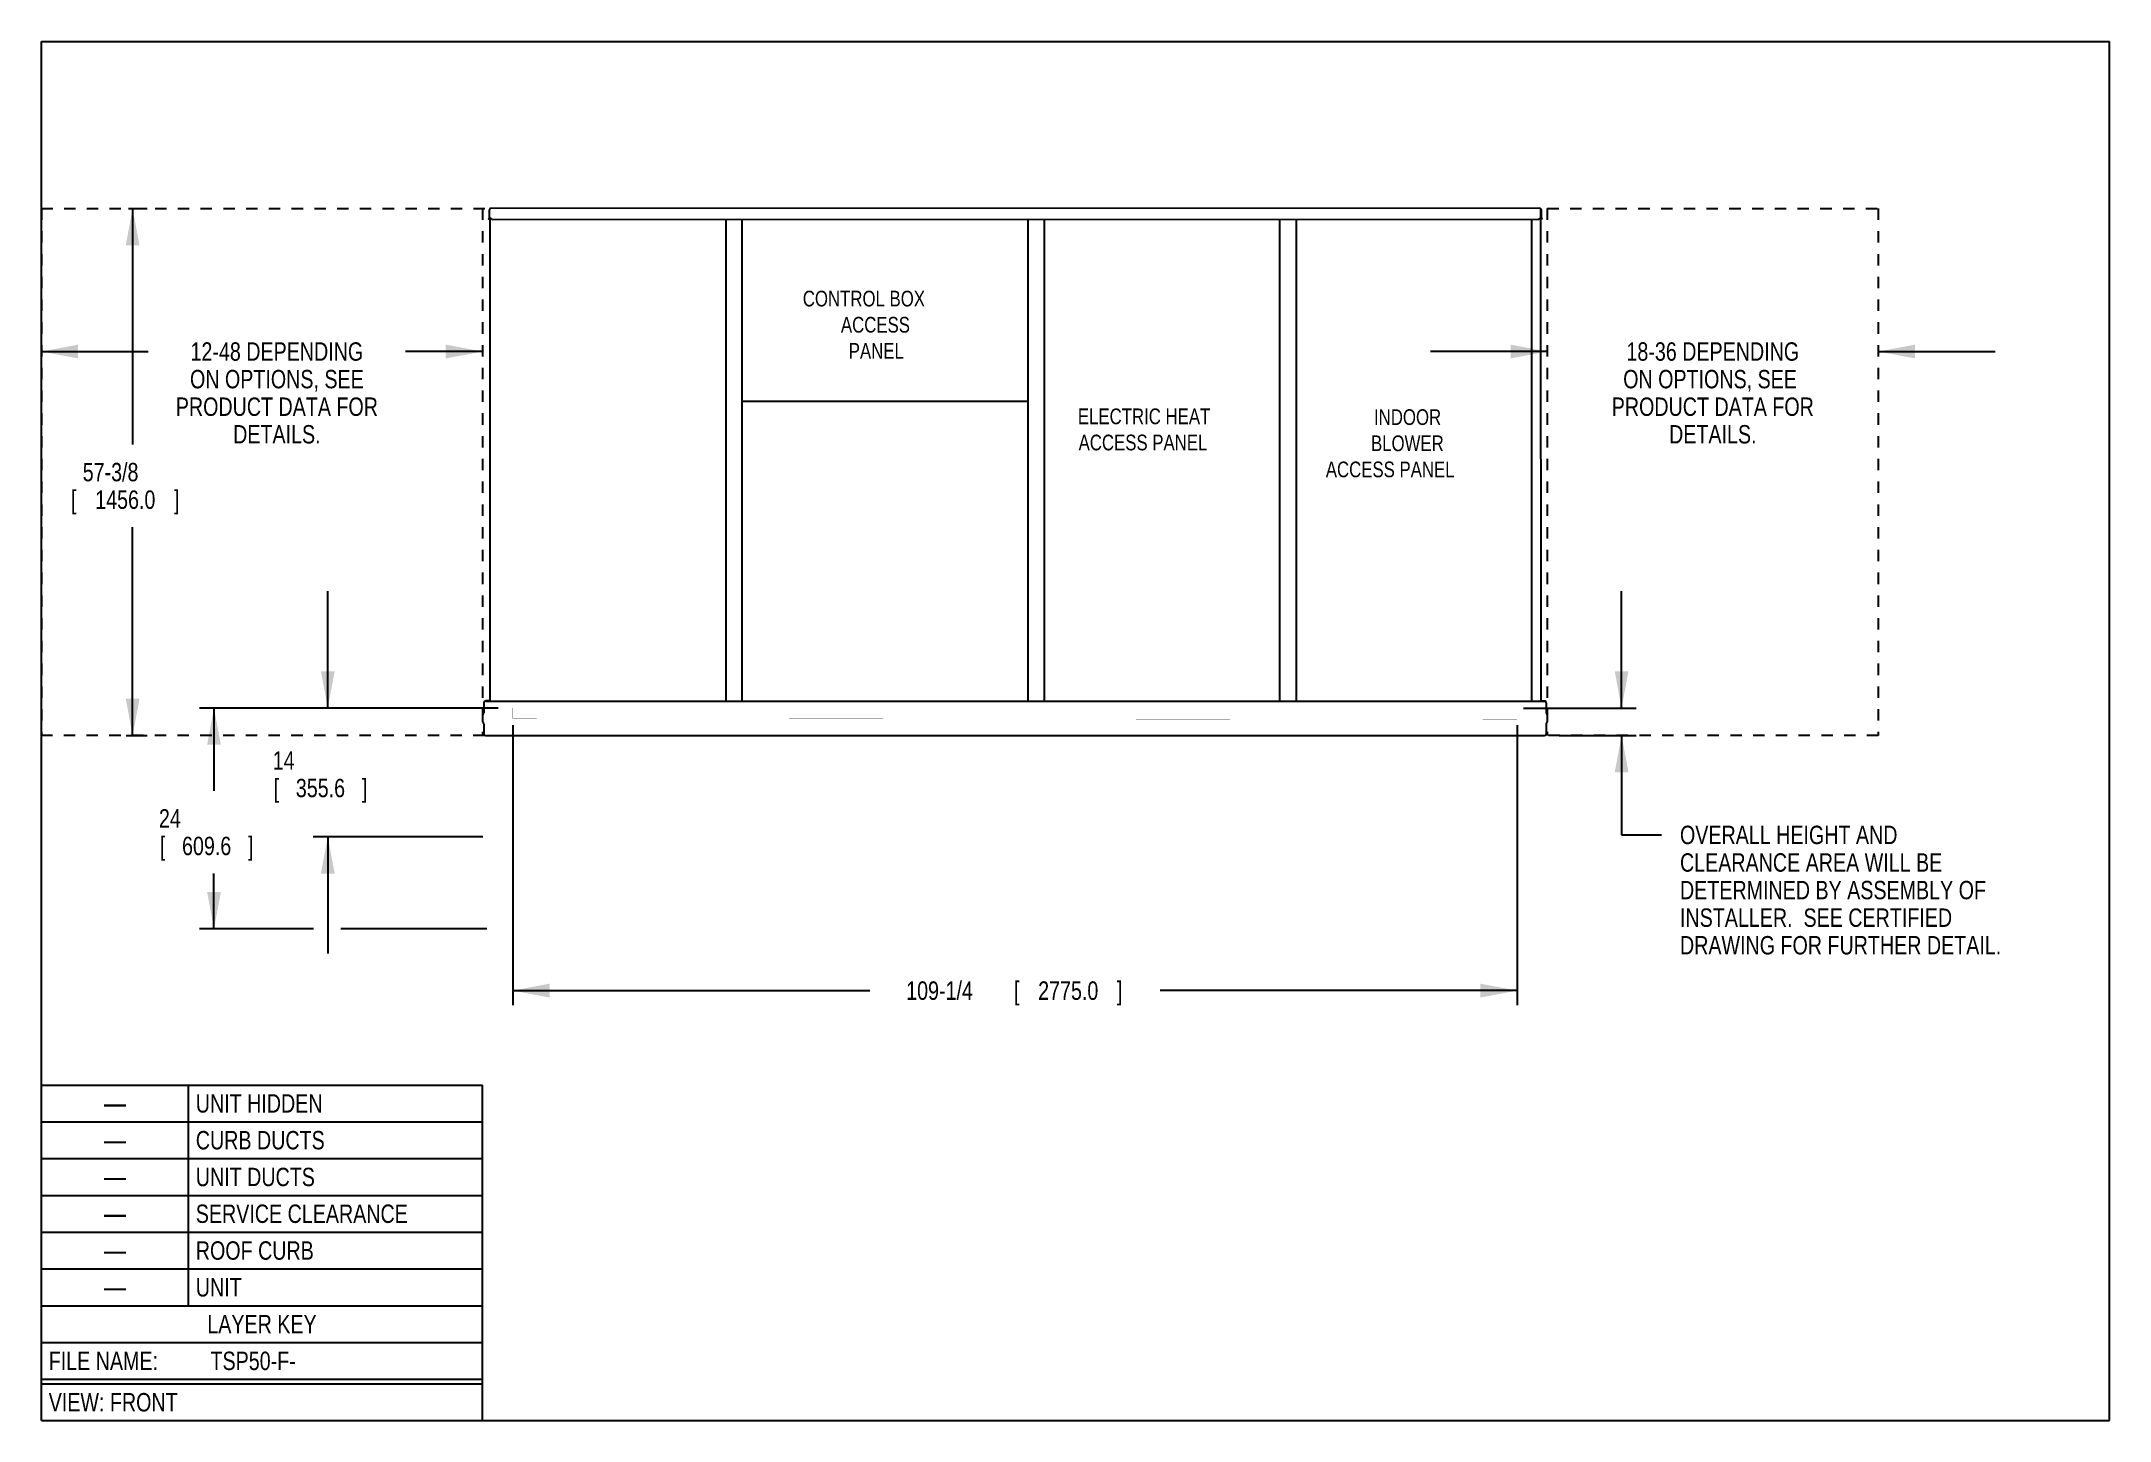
# Model space of a CAD drawing. Extents: x 0 to 225, y 0 to 150.
import ezdxf
from ezdxf.enums import TextEntityAlignment as Align

# ---------------------------------------------------------------- set-up
doc = ezdxf.new("R2010")
doc.units = 0
doc.header["$LTSCALE"] = 12.375
for name, pattern in [('DASHED', [0.2, 0.1, -0.1]), ('DOT', [0.2, 0.1, -0.1]), ('HIDDEN', [0.2, 0.1, -0.1])]:
    doc.linetypes.add(name, pattern=pattern)
doc.layers.get('0').update_dxf_attribs({"linetype": 'CONTINUOUS'})
for name, color, linetype in [('CURB-14', 6, 'CONTINUOUS'), ('CURB-14-DIM', 6, 'CONTINUOUS'), ('CURB-24', 6, 'CONTINUOUS'), ('CURB-24-DIM', 6, 'CONTINUOUS'), ('NOTES', 1, 'CONTINUOUS'), ('SERVCLEAR', 1, 'CONTINUOUS'), ('SERVCLRDIM', 1, 'CONTINUOUS'), ('UNIT-DIM', 7, 'CONTINUOUS'), ('UNIT-SOL', 7, 'CONTINUOUS')]:
    doc.layers.add(name, color=color, linetype=linetype)
doc.styles.get("Standard").update_dxf_attribs({"font": 'txt', "width": 0.8})
doc.styles.add('TEXTSTYLE_2', font='txt', dxfattribs={"width": 8})
doc.dimstyles.get("Standard").update_dxf_attribs({"dimtxt": 0.18, "dimasz": 0.18, "dimexe": 0.18, "dimexo": 0.0625, "dimgap": 0.09, "dimtad": 0, "dimtih": 1, "dimtoh": 1, "dimzin": 0, "dimcen": 0.09, "dimazin": 3, "dimtfac": 1, "dimtofl": 0, "dimtmove": 0, "dimatfit": 3})

# ---------------------------------------------------------------- blocks, each defined once
blk = doc.blocks.new('_FILLED')
at = {"color": 0, "linetype": 'ByBlock'}
blk.add_solid([(0, 0), (-1, 0.1875), (-1, -0.1875)], dxfattribs=at)
blk = doc.blocks.new('*D1')
at = {"layer": 'UNIT-DIM', "color": 7, "linetype": 'CONTINUOUS'}
for p, q in [((9.47, 131.82), (11.51, 131.82)), ((9.93, 131.82), (9.93, 106.16)), ((9.93, 74.5), (9.93, 97.16)), ((9.24, 74.5), (11.51, 74.5))]:
    blk.add_line(p, q, dxfattribs=at)
at = {"layer": 'UNIT-DIM', "color": 7, "linetype": 'CONTINUOUS', "xscale": 4, "yscale": 4, "zscale": 4}
for p, rotation in [((9.93, 131.82), 90), ((9.93, 74.5), 270)]:
    blk.add_blockref('_FILLED', p, dxfattribs=dict(at, rotation=rotation))
at = {"layer": 'UNIT-DIM', "color": 7, "linetype": 'CONTINUOUS', "width": 0.8}
for s, p in [('57-3/8', (7.53, 102.16)), ('[', (3.53, 99.16)), (']', (14.73, 99.16)), ('1456.0', (9.13, 99.16))]:
    blk.add_text(s, height=2, dxfattribs=at).set_placement(p, align=Align.CENTER)
blk = doc.blocks.new('*D2')
at = {"layer": 'SERVCLRDIM', "color": 1, "linetype": 'CONTINUOUS'}
for p, q in [((0, 116.27), (11.62, 116.27)), ((48, 116.27), (39.62, 116.27))]:
    blk.add_line(p, q, dxfattribs=at)
at = {"layer": 'SERVCLRDIM', "color": 1, "linetype": 'CONTINUOUS', "xscale": 4, "yscale": 4, "zscale": 4, "rotation": 180}
blk.add_blockref('_FILLED', (0, 116.27), dxfattribs=at)
at = {"layer": 'SERVCLRDIM', "color": 1, "linetype": 'CONTINUOUS', "xscale": 4, "yscale": 4, "zscale": 4}
blk.add_blockref('_FILLED', (48, 116.27), dxfattribs=at)
at = {"layer": 'SERVCLRDIM', "color": 1, "linetype": 'CONTINUOUS', "width": 0.8}
for s, p in [('12-48 DEPENDING', (25.62, 115.27)), (' ON OPTIONS, SEE ', (25.62, 112.27)), ('PRODUCT DATA FOR', (25.62, 109.27)), ('DETAILS.', (25.62, 106.27))]:
    blk.add_text(s, height=2, dxfattribs=at).set_placement(p, align=Align.CENTER)
blk = doc.blocks.new('*D3')
at = {"layer": 'SERVCLRDIM', "color": 1, "linetype": 'CONTINUOUS'}
for p, q in [((163.83, 116.27), (151.13, 116.27)), ((199.83, 116.27), (212.53, 116.27))]:
    blk.add_line(p, q, dxfattribs=at)
at = {"layer": 'SERVCLRDIM', "color": 1, "linetype": 'CONTINUOUS', "xscale": 4, "yscale": 4, "zscale": 4}
blk.add_blockref('_FILLED', (163.83, 116.27), dxfattribs=at)
at = {"layer": 'SERVCLRDIM', "color": 1, "linetype": 'CONTINUOUS', "xscale": 4, "yscale": 4, "zscale": 4, "rotation": 180}
blk.add_blockref('_FILLED', (199.83, 116.27), dxfattribs=at)
at = {"layer": 'SERVCLRDIM', "color": 1, "linetype": 'CONTINUOUS', "width": 0.8}
for s, p in [('18-36 DEPENDING', (181.83, 115.27)), ('ON OPTIONS, SEE ', (181.83, 112.27)), ('PRODUCT DATA FOR', (181.83, 109.27)), ('DETAILS.', (181.83, 106.27))]:
    blk.add_text(s, height=2, dxfattribs=at).set_placement(p, align=Align.CENTER)
blk = doc.blocks.new('*D4')
at = {"layer": 'CURB-14-DIM', "color": 6, "linetype": 'CONTINUOUS'}
for p, q in [((51.29, 75.65), (51.29, 45.18)), ((160.54, 75.65), (160.54, 45.18)), ((51.29, 46.77), (90.11, 46.77)), ((160.54, 46.77), (121.71, 46.77))]:
    blk.add_line(p, q, dxfattribs=at)
at = {"layer": 'CURB-14-DIM', "color": 6, "linetype": 'CONTINUOUS', "xscale": 4, "yscale": 4, "zscale": 4, "rotation": 180}
blk.add_blockref('_FILLED', (51.29, 46.77), dxfattribs=at)
at = {"layer": 'CURB-14-DIM', "color": 6, "linetype": 'CONTINUOUS', "xscale": 4, "yscale": 4, "zscale": 4}
blk.add_blockref('_FILLED', (160.54, 46.77), dxfattribs=at)
at = {"layer": 'CURB-14-DIM', "color": 6, "linetype": 'CONTINUOUS', "width": 0.8}
for s, p in [('109-1/4', (97.71, 45.77)), ('[', (106.11, 45.77)), ('2775.0', (111.71, 45.77)), (']', (117.31, 45.77))]:
    blk.add_text(s, height=2, dxfattribs=at).set_placement(p, align=Align.CENTER)
blk = doc.blocks.new('*D5')
at = {"layer": 'CURB-24-DIM', "color": 6, "linetype": 'CONTINUOUS'}
for p, q in [((49.7, 77.5), (17.19, 77.5)), ((18.78, 77.5), (18.78, 68.5)), ((18.78, 53.5), (18.78, 59.5)), ((29.6, 53.5), (17.19, 53.5)), ((48.45, 53.5), (32.57, 53.5))]:
    blk.add_line(p, q, dxfattribs=at)
at = {"layer": 'CURB-24-DIM', "color": 6, "linetype": 'CONTINUOUS', "xscale": 4, "yscale": 4, "zscale": 4}
for p, rotation in [((18.78, 77.5), 90), ((18.78, 53.5), 270)]:
    blk.add_blockref('_FILLED', p, dxfattribs=dict(at, rotation=rotation))
at = {"layer": 'CURB-24-DIM', "color": 6, "linetype": 'CONTINUOUS', "width": 0.8}
for s, p in [('24', (13.98, 64.5)), ('[', (13.18, 61.5)), ('609.6', (17.98, 61.5)), (']', (22.78, 61.5))]:
    blk.add_text(s, height=2, dxfattribs=at).set_placement(p, align=Align.CENTER)
blk = doc.blocks.new('*D6')
at = {"layer": 'CURB-24-DIM', "color": 6, "linetype": 'CONTINUOUS'}
for p, q in [((51.29, 75.65), (51.29, 45.17)), ((160.54, 75.65), (160.54, 45.17)), ((51.29, 46.76), (90.11, 46.76)), ((160.54, 46.76), (121.71, 46.76))]:
    blk.add_line(p, q, dxfattribs=at)
at = {"layer": 'CURB-24-DIM', "color": 6, "linetype": 'CONTINUOUS', "xscale": 4, "yscale": 4, "zscale": 4, "rotation": 180}
blk.add_blockref('_FILLED', (51.29, 46.76), dxfattribs=at)
at = {"layer": 'CURB-24-DIM', "color": 6, "linetype": 'CONTINUOUS', "xscale": 4, "yscale": 4, "zscale": 4}
blk.add_blockref('_FILLED', (160.54, 46.76), dxfattribs=at)
at = {"layer": 'CURB-24-DIM', "color": 6, "linetype": 'CONTINUOUS', "width": 0.8}
for s, p in [('109-1/4', (97.71, 45.76)), ('[', (106.11, 45.76)), ('2775.0', (111.71, 45.76)), (']', (117.31, 45.76))]:
    blk.add_text(s, height=2, dxfattribs=at).set_placement(p, align=Align.CENTER)
blk = doc.blocks.new('*D7')
at = {"layer": 'CURB-14-DIM', "color": 6, "linetype": 'CONTINUOUS'}
for p, q in [((31.16, 77.5), (31.16, 90.2)), ((49.7, 77.5), (29.57, 77.5)), ((48.04, 63.5), (29.57, 63.5)), ((31.16, 63.5), (31.16, 50.8))]:
    blk.add_line(p, q, dxfattribs=at)
at = {"layer": 'CURB-14-DIM', "color": 6, "linetype": 'CONTINUOUS', "xscale": 4, "yscale": 4, "zscale": 4}
for p, rotation in [((31.16, 77.5), 270), ((31.16, 63.5), 90)]:
    blk.add_blockref('_FILLED', p, dxfattribs=dict(at, rotation=rotation))
at = {"layer": 'CURB-14-DIM', "color": 6, "linetype": 'CONTINUOUS', "width": 0.8}
for s, p in [('14', (26.36, 70.8)), ('[', (25.56, 67.8)), ('355.6', (30.36, 67.8)), (']', (35.16, 67.8))]:
    blk.add_text(s, height=2, dxfattribs=at).set_placement(p, align=Align.CENTER)
blk = doc.blocks.new('*D8')
at = {"layer": 'NOTES', "color": 1, "linetype": 'CONTINUOUS'}
for p, q in [((171.91, 77.5), (171.91, 90.2)), ((161.25, 77.5), (173.49, 77.5)), ((165.11, 74.5), (173.49, 74.5)), ((171.91, 74.5), (171.91, 63.7)), ((171.91, 63.7), (176.26, 63.7))]:
    blk.add_line(p, q, dxfattribs=at)
at = {"layer": 'NOTES', "color": 1, "linetype": 'CONTINUOUS', "xscale": 4, "yscale": 4, "zscale": 4}
for p, rotation in [((171.91, 77.5), 270), ((171.91, 74.5), 90)]:
    blk.add_blockref('_FILLED', p, dxfattribs=dict(at, rotation=rotation))
at = {"layer": 'NOTES', "color": 1, "linetype": 'CONTINUOUS', "width": 0.8}
for s, p in [('OVERALL HEIGHT AND ', (178.26, 62.7)), ('CLEARANCE AREA WILL BE ', (178.26, 59.7)), ('DETERMINED BY ASSEMBLY OF ', (178.26, 56.7)), ('INSTALLER.  SEE CERTIFIED ', (178.26, 53.7)), ('DRAWING FOR FURTHER DETAIL.', (178.26, 50.7))]:
    blk.add_text(s, height=2, dxfattribs=at).set_placement(p)

msp = doc.modelspace()

# ---------------------------------------------------------------- linework, layer by layer
at = {"color": 7, "linetype": 'CONTINUOUS'}
for p, q in [((0, 0), (0, 150)), ((0, 150), (225, 150)), ((225, 0), (225, 150)), ((0, 0), (225, 0))]:
    msp.add_line(p, q, dxfattribs=at)
at = {"layer": 'CURB-14', "color": 6, "linetype": 'DOT', "const_width": 0.00984}
for points in [[(51.288, 76.357), (51.288, 77.502)], [(51.288, 77.502), (160.538, 77.502)], [(160.538, 77.502), (160.538, 76.252)], [(160.538, 76.252), (51.288, 76.357)], [(53.038, 74.502), (53.038, 76.355)], [(158.788, 74.502), (158.788, 76.254)]]:
    msp.add_lwpolyline(points, dxfattribs=at)
at = {"layer": 'CURB-14', "color": 6, "linetype": 'CONTINUOUS'}
for points, const_width in [([(53.038, 74.502), (53.038, 63.502)], 0.0118), ([(158.788, 74.502), (158.788, 63.502)], 0.0118), ([(50.038, 63.502), (161.788, 63.502)], 0.00984)]:
    msp.add_lwpolyline(points, dxfattribs=dict(at, const_width=const_width))
at = {"layer": 'CURB-24', "color": 6, "linetype": 'DOT', "const_width": 0.00984}
for points in [[(51.288, 76.357), (51.288, 77.502)], [(51.288, 77.502), (160.538, 77.502)], [(160.538, 77.502), (160.538, 76.252)], [(160.538, 76.252), (51.288, 76.357)], [(53.038, 74.502), (53.038, 76.355)], [(158.788, 74.502), (158.788, 76.254)]]:
    msp.add_lwpolyline(points, dxfattribs=at)
at = {"layer": 'CURB-24', "color": 6, "linetype": 'CONTINUOUS'}
for points, const_width in [([(53.038, 74.502), (53.038, 53.504)], 0.0118), ([(158.788, 74.502), (158.788, 53.504)], 0.0118), ([(50.038, 53.504), (161.788, 53.504)], 0.00984)]:
    msp.add_lwpolyline(points, dxfattribs=dict(at, const_width=const_width))
at = {"layer": 'NOTES', "color": 1, "linetype": 'CONTINUOUS'}
for p, q in [((0, 0), (0, 36.5)), ((0, 36.5), (48, 36.5)), ((16, 12.5), (16, 36.5)), ((48, 0), (48, 36.5)), ((0, 32.5), (48, 32.5)), ((0, 28.5), (48, 28.5)), ((0, 24.5), (48, 24.5)), ((0, 20.5), (48, 20.5)), ((0, 16.5), (48, 16.5)), ((0, 12.5), (48, 12.5)), ((0, 8.5), (48, 8.5)), ((0, 4.5), (48, 4.5)), ((0, 4), (48, 4)), ((0, 0), (48, 0))]:
    msp.add_line(p, q, dxfattribs=at)
at = {"layer": 'SERVCLEAR', "color": 1, "linetype": 'DASHED'}
for p, q in [((0, 131.823), (0, 74.502)), ((0, 131.823), (48.229, 131.823)), ((48, 131.823), (48, 74.502)), ((163.826, 131.823), (163.826, 74.502)), ((163.826, 131.823), (199.826, 131.823)), ((199.826, 131.823), (199.826, 74.502)), ((48.229, 74.502), (0, 74.502)), ((199.826, 74.502), (163.826, 74.502))]:
    msp.add_line(p, q, dxfattribs=at)
at = {"layer": 'UNIT-SOL', "color": 7, "linetype": 'CONTINUOUS'}
for p, q in [((48.652, 130.668), (48.72, 130.736)), ((48.677, 130.642), (48.652, 130.668)), ((48.677, 130.642), (48.746, 130.711)), ((48.746, 130.711), (48.72, 130.736)), ((48.746, 130.774), (48.779, 130.761)), ((48.755, 130.82), (48.755, 131.669)), ((48.791, 130.82), (48.755, 130.82)), ((48.783, 130.761), (48.783, 78.404)), ((48.791, 130.82), (48.791, 130.819)), ((48.791, 130.819), (48.792, 130.819)), ((48.792, 130.819), (48.793, 130.818)), ((48.793, 130.818), (48.795, 130.818)), ((48.795, 130.818), (48.796, 130.817)), ((48.796, 130.817), (48.798, 130.817)), ((48.798, 130.817), (48.799, 130.816)), ((48.799, 130.816), (48.8, 130.816)), ((48.8, 130.816), (48.801, 130.816)), ((48.801, 130.816), (48.802, 130.815)), ((48.802, 130.815), (48.803, 130.815)), ((48.803, 130.815), (48.804, 130.814)), ((48.804, 130.814), (48.805, 130.814)), ((48.805, 130.814), (48.806, 130.813)), ((48.806, 130.813), (48.807, 130.813)), ((48.807, 130.813), (48.808, 130.813)), ((48.808, 130.813), (48.809, 130.812)), ((48.809, 130.812), (48.81, 130.812)), ((48.81, 130.812), (48.811, 130.812)), ((48.811, 130.812), (48.812, 130.811)), ((48.812, 130.811), (48.813, 130.811)), ((48.813, 130.811), (48.814, 130.81)), ((48.814, 130.81), (48.816, 130.81)), ((48.816, 130.81), (48.817, 130.809)), ((48.817, 130.809), (48.817, 130.809)), ((48.817, 130.809), (48.818, 130.809)), ((48.818, 130.809), (48.819, 130.808)), ((48.819, 130.808), (48.82, 130.808)), ((48.82, 130.808), (48.821, 130.808)), ((48.821, 130.808), (48.822, 130.807)), ((48.822, 130.807), (48.823, 130.807)), ((48.823, 130.807), (48.824, 130.806)), ((48.824, 130.806), (48.825, 130.806)), ((48.825, 130.806), (48.826, 130.806)), ((48.826, 130.806), (48.827, 130.805)), ((48.827, 130.805), (48.828, 130.805)), ((48.828, 130.805), (48.829, 130.805)), ((48.829, 130.805), (48.83, 130.804)), ((48.83, 130.804), (48.832, 130.803)), ((48.83, 130.804), (48.83, 130.804)), ((48.832, 130.803), (48.833, 130.803)), ((48.833, 130.803), (48.834, 130.802)), ((48.834, 130.802), (48.835, 130.802)), ((48.835, 130.802), (48.836, 130.802)), ((48.836, 130.802), (48.837, 130.801)), ((48.837, 130.801), (48.838, 130.801)), ((48.838, 130.801), (48.839, 130.801)), ((48.839, 130.801), (48.84, 130.8)), ((48.84, 130.8), (48.842, 130.8)), ((48.842, 130.8), (48.843, 130.799)), ((48.843, 130.799), (48.843, 130.799)), ((48.843, 130.799), (48.844, 130.799)), ((48.844, 130.799), (48.845, 130.798)), ((48.845, 130.798), (48.846, 130.798)), ((48.846, 130.798), (48.847, 130.797)), ((48.847, 130.797), (48.848, 130.797)), ((48.848, 130.797), (48.849, 130.797)), ((48.849, 130.797), (48.851, 130.796)), ((48.851, 130.796), (48.852, 130.796)), ((48.852, 130.796), (48.853, 130.795)), ((48.853, 130.795), (48.854, 130.795)), ((48.854, 130.795), (48.855, 130.795)), ((48.855, 130.795), (48.856, 130.794)), ((48.856, 130.794), (48.856, 130.794)), ((48.856, 130.794), (48.857, 130.794)), ((48.857, 130.794), (48.858, 130.793)), ((48.858, 130.793), (48.859, 130.793)), ((48.859, 130.793), (48.86, 130.792)), ((48.86, 130.792), (48.861, 130.792)), ((48.861, 130.792), (48.862, 130.792)), ((48.862, 130.792), (48.863, 130.791)), ((48.863, 130.791), (48.864, 130.791)), ((48.864, 130.791), (48.865, 130.791)), ((48.865, 130.791), (48.866, 130.79)), ((48.866, 130.79), (48.867, 130.79)), ((48.867, 130.79), (48.868, 130.79)), ((48.868, 130.79), (48.869, 130.789)), ((48.869, 130.789), (48.869, 130.789)), ((48.869, 130.789), (48.87, 130.789)), ((48.87, 130.789), (48.871, 130.788)), ((48.871, 130.788), (48.872, 130.788)), ((48.872, 130.788), (48.873, 130.787)), ((48.873, 130.787), (48.874, 130.787)), ((48.874, 130.787), (48.875, 130.787)), ((48.875, 130.787), (48.876, 130.786)), ((48.876, 130.786), (48.877, 130.786)), ((48.877, 130.786), (48.878, 130.786)), ((48.878, 130.786), (48.879, 130.785)), ((48.879, 130.785), (48.88, 130.785)), ((48.88, 130.785), (48.881, 130.785)), ((48.881, 130.785), (48.882, 130.784)), ((48.882, 130.784), (48.883, 130.784)), ((48.883, 130.784), (48.884, 130.783)), ((48.883, 130.784), (48.883, 130.784)), ((48.884, 130.783), (48.885, 130.783)), ((48.885, 130.783), (48.886, 130.783)), ((48.886, 130.783), (48.887, 130.782)), ((48.887, 130.782), (48.888, 130.782)), ((48.888, 130.782), (48.889, 130.782)), ((48.889, 130.782), (48.89, 130.781)), ((48.89, 130.781), (48.891, 130.781)), ((48.891, 130.781), (48.892, 130.781)), ((48.892, 130.781), (48.893, 130.78)), ((48.893, 130.78), (48.894, 130.78)), ((48.894, 130.78), (48.895, 130.779)), ((48.895, 130.779), (48.896, 130.779)), ((48.896, 130.779), (48.897, 130.779)), ((48.897, 130.779), (48.897, 130.778)), ((48.897, 130.778), (48.898, 130.778)), ((48.898, 130.778), (48.899, 130.778)), ((48.899, 130.778), (48.9, 130.777)), ((48.9, 130.777), (48.901, 130.777)), ((48.901, 130.777), (48.902, 130.777)), ((48.902, 130.777), (48.903, 130.776)), ((48.903, 130.776), (48.904, 130.776)), ((48.904, 130.776), (48.905, 130.776)), ((48.905, 130.776), (48.907, 130.775)), ((48.908, 131.823), (48.906, 131.823)), ((48.907, 130.775), (48.908, 130.775)), ((48.908, 130.775), (48.909, 130.774)), ((163.016, 131.844), (48.909, 131.823)), ((48.909, 130.761), (48.909, 130.774)), ((48.909, 130.76), (48.909, 130.761)), ((48.909, 130.76), (48.909, 130.76)), ((48.91, 130.759), (48.909, 130.76)), ((48.91, 130.759), (48.91, 130.759)), ((48.912, 130.757), (48.91, 130.759)), ((48.912, 130.756), (48.912, 130.757)), ((48.912, 130.757), (48.912, 130.757)), ((48.914, 130.755), (48.912, 130.756)), ((48.914, 130.755), (48.914, 130.755)), ((48.915, 130.754), (48.914, 130.755)), ((48.916, 130.753), (48.915, 130.754)), ((48.916, 130.753), (48.916, 130.753)), ((48.918, 130.75), (48.916, 130.753)), ((48.919, 130.75), (48.918, 130.75)), ((48.919, 130.749), (48.919, 130.75)), ((48.919, 130.75), (48.919, 130.75)), ((48.921, 130.747), (48.919, 130.749)), ((48.921, 130.747), (48.921, 130.747)), ((48.924, 130.744), (48.921, 130.747)), ((48.925, 130.743), (48.924, 130.744)), ((48.926, 130.743), (48.925, 130.743)), ((48.926, 130.742), (48.926, 130.743)), ((48.93, 130.738), (48.926, 130.742)), ((48.931, 130.737), (48.93, 130.738)), ((48.932, 130.736), (48.931, 130.737)), ((48.933, 130.735), (48.932, 130.736)), ((48.938, 130.73), (48.933, 130.735)), ((48.939, 130.73), (48.938, 130.73)), ((48.942, 130.727), (48.939, 130.73)), ((48.942, 130.726), (48.942, 130.727)), ((48.944, 130.725), (48.942, 130.726)), ((48.944, 130.724), (48.944, 130.725)), ((48.944, 130.724), (48.944, 130.724)), ((48.945, 130.724), (48.944, 130.724)), ((48.946, 130.722), (48.945, 130.724)), ((48.947, 130.722), (48.946, 130.722)), ((48.947, 130.721), (48.947, 130.722)), ((48.948, 130.721), (48.947, 130.721)), ((48.949, 130.72), (48.948, 130.721)), ((48.95, 130.719), (48.949, 130.72)), ((48.951, 130.718), (48.95, 130.719)), ((48.95, 130.719), (48.95, 130.719)), ((48.951, 130.718), (48.951, 130.718)), ((48.952, 130.717), (48.951, 130.718)), ((48.953, 130.716), (48.952, 130.717)), ((48.952, 130.717), (48.952, 130.717)), ((48.954, 130.716), (48.953, 130.716)), ((48.954, 130.715), (48.954, 130.716)), ((48.955, 130.715), (48.954, 130.715)), ((48.954, 130.715), (48.954, 130.715)), ((48.956, 130.714), (48.955, 130.715)), ((48.957, 130.713), (48.956, 130.714)), ((48.956, 130.714), (48.956, 130.714)), ((48.957, 130.713), (48.957, 130.713)), ((48.958, 130.712), (48.957, 130.713)), ((48.958, 130.712), (48.958, 130.712)), ((48.959, 130.711), (48.958, 130.712)), ((48.96, 130.711), (48.959, 130.711)), ((48.959, 130.711), (48.959, 130.711)), ((48.96, 130.711), (49.056, 130.642)), ((49.056, 130.642), (162.92, 130.663)), ((74.502, 78.254), (74.502, 130.647)), ((76.234, 78.254), (76.234, 130.647)), ((107.337, 78.254), (107.337, 130.653)), ((109.086, 130.653), (109.086, 78.254)), ((134.689, 130.658), (134.689, 78.254)), ((136.492, 130.658), (136.492, 78.254)), ((162.095, 130.663), (162.095, 78.254)), ((162.92, 130.663), (163.016, 130.731)), ((163.019, 131.844), (163.016, 131.844)), ((163.016, 130.756), (163.016, 130.731)), ((163.017, 130.756), (163.018, 130.757)), ((163.018, 130.757), (163.019, 130.757)), ((163.019, 131.844), (163.019, 131.844)), ((163.02, 131.844), (163.019, 131.844)), ((163.019, 130.757), (163.02, 130.758)), ((163.02, 131.843), (163.02, 131.844)), ((163.021, 131.843), (163.02, 131.843)), ((163.02, 130.758), (163.022, 130.759)), ((163.021, 131.843), (163.021, 131.843)), ((163.022, 131.843), (163.021, 131.843)), ((163.022, 131.843), (163.022, 131.843)), ((163.023, 131.843), (163.022, 131.843)), ((163.022, 130.759), (163.023, 130.76)), ((163.023, 131.843), (163.023, 131.843)), ((163.024, 131.843), (163.023, 131.843)), ((163.023, 130.76), (163.025, 130.761)), ((163.024, 131.843), (163.024, 131.843)), ((163.025, 131.843), (163.024, 131.843)), ((163.025, 131.843), (163.025, 131.843)), ((163.026, 131.842), (163.025, 131.843)), ((163.025, 130.761), (163.026, 130.762)), ((163.025, 130.761), (163.025, 130.761)), ((163.026, 131.842), (163.026, 131.842)), ((163.027, 131.842), (163.026, 131.842)), ((163.026, 130.762), (163.031, 130.765)), ((163.027, 131.842), (163.027, 131.842)), ((163.029, 131.842), (163.027, 131.842)), ((163.029, 131.842), (163.029, 131.842)), ((163.03, 131.841), (163.029, 131.842)), ((163.03, 131.841), (163.03, 131.841)), ((163.031, 131.841), (163.03, 131.841)), ((163.031, 131.841), (163.031, 131.841)), ((163.032, 131.841), (163.031, 131.841)), ((163.031, 130.765), (163.032, 130.765)), ((163.032, 131.84), (163.032, 131.841)), ((163.033, 131.84), (163.032, 131.84)), ((163.032, 130.765), (163.04, 130.77)), ((163.033, 131.84), (163.033, 131.84)), ((163.034, 131.84), (163.033, 131.84)), ((163.034, 131.839), (163.034, 131.84)), ((163.035, 131.839), (163.034, 131.839)), ((163.035, 131.839), (163.035, 131.839)), ((163.036, 131.839), (163.035, 131.839)), ((163.036, 131.838), (163.036, 131.839)), ((163.037, 131.838), (163.036, 131.838)), ((163.037, 131.838), (163.037, 131.838)), ((163.038, 131.837), (163.037, 131.838)), ((163.038, 131.837), (163.038, 131.837)), ((163.039, 131.837), (163.038, 131.837)), ((163.039, 131.837), (163.039, 131.837)), ((163.04, 131.836), (163.039, 131.837)), ((163.04, 131.836), (163.04, 131.836)), ((163.041, 131.836), (163.04, 131.836)), ((163.04, 130.77), (163.041, 130.771)), ((163.041, 131.835), (163.041, 131.836)), ((163.042, 131.835), (163.041, 131.835)), ((163.041, 130.771), (163.046, 130.774)), ((163.042, 131.835), (163.042, 131.835)), ((163.043, 131.834), (163.042, 131.835)), ((163.043, 131.834), (163.043, 131.834)), ((163.044, 131.834), (163.043, 131.834)), ((163.044, 131.833), (163.044, 131.834)), ((163.045, 131.833), (163.044, 131.833)), ((163.045, 131.832), (163.045, 131.833)), ((163.046, 131.832), (163.045, 131.832)), ((163.046, 131.832), (163.046, 131.832)), ((163.047, 131.831), (163.046, 131.832)), ((163.046, 130.774), (163.047, 130.775)), ((163.047, 131.831), (163.047, 131.831)), ((163.048, 131.831), (163.047, 131.831)), ((163.047, 130.775), (163.05, 130.776)), ((163.048, 131.83), (163.048, 131.831)), ((163.049, 131.83), (163.048, 131.83)), ((163.049, 131.829), (163.049, 131.83)), ((163.05, 131.829), (163.049, 131.829)), ((163.05, 131.828), (163.05, 131.829)), ((163.051, 131.828), (163.05, 131.828)), ((163.05, 130.776), (163.051, 130.777)), ((163.051, 131.828), (163.051, 131.828)), ((163.052, 131.827), (163.051, 131.828)), ((163.051, 130.777), (163.052, 130.778)), ((163.052, 131.826), (163.052, 131.827)), ((163.053, 131.826), (163.052, 131.826)), ((163.052, 130.778), (163.053, 130.779)), ((163.052, 130.778), (163.052, 130.778)), ((163.053, 131.826), (163.053, 131.826)), ((163.054, 131.825), (163.053, 131.826)), ((163.053, 130.779), (163.055, 130.78)), ((163.054, 131.825), (163.054, 131.825)), ((163.055, 131.824), (163.054, 131.825)), ((163.055, 131.824), (163.055, 131.824)), ((163.056, 131.823), (163.055, 131.824)), ((163.055, 130.78), (163.056, 130.781)), ((163.056, 131.823), (163.056, 131.823)), ((163.057, 131.822), (163.056, 131.823)), ((163.056, 130.781), (163.058, 130.782)), ((163.057, 131.821), (163.057, 131.822)), ((163.058, 131.821), (163.057, 131.821)), ((163.058, 131.821), (163.058, 131.821)), ((163.059, 131.82), (163.058, 131.821)), ((163.058, 130.782), (163.059, 130.783)), ((163.059, 131.819), (163.059, 131.82)), ((163.06, 131.819), (163.059, 131.819)), ((163.059, 130.783), (163.06, 130.783)), ((163.06, 131.818), (163.06, 131.819)), ((163.061, 131.818), (163.06, 131.818)), ((163.06, 130.783), (163.061, 130.784)), ((163.061, 131.817), (163.061, 131.818)), ((163.062, 131.817), (163.061, 131.817)), ((163.061, 130.784), (163.062, 130.785)), ((163.062, 131.816), (163.062, 131.817)), ((163.063, 131.815), (163.062, 131.816)), ((163.062, 130.785), (163.063, 130.785)), ((163.063, 131.815), (163.063, 131.815)), ((163.064, 131.814), (163.063, 131.815)), ((163.063, 130.785), (163.064, 130.786)), ((163.064, 131.814), (163.064, 131.814)), ((163.065, 131.813), (163.064, 131.814)), ((163.064, 130.786), (163.065, 130.787)), ((163.065, 131.812), (163.065, 131.813)), ((163.066, 131.812), (163.065, 131.812)), ((163.065, 130.787), (163.066, 130.787)), ((163.066, 131.811), (163.066, 131.812)), ((163.067, 131.81), (163.066, 131.811)), ((163.066, 130.787), (163.067, 130.788)), ((163.067, 131.81), (163.067, 131.81)), ((163.068, 131.809), (163.067, 131.81)), ((163.067, 130.789), (163.068, 130.789)), ((163.067, 130.788), (163.067, 130.789)), ((163.068, 131.809), (163.068, 131.809)), ((163.069, 131.808), (163.068, 131.809)), ((163.068, 130.789), (163.069, 130.79)), ((163.069, 131.807), (163.069, 131.808)), ((163.07, 131.807), (163.069, 131.807)), ((163.069, 130.79), (163.07, 130.791)), ((163.07, 131.806), (163.07, 131.807)), ((163.071, 131.805), (163.07, 131.806)), ((163.07, 130.791), (163.072, 130.792)), ((163.071, 131.805), (163.071, 131.805)), ((163.072, 131.804), (163.071, 131.805)), ((163.072, 131.803), (163.072, 131.804)), ((163.073, 131.803), (163.072, 131.803)), ((163.072, 130.792), (163.073, 130.793)), ((163.073, 131.801), (163.073, 131.803)), ((163.074, 131.801), (163.073, 131.801)), ((163.073, 130.793), (163.075, 130.794)), ((163.074, 131.8), (163.074, 131.801)), ((163.075, 131.8), (163.074, 131.8)), ((163.075, 131.799), (163.075, 131.8)), ((163.076, 131.798), (163.075, 131.799)), ((163.075, 130.794), (163.076, 130.795)), ((163.076, 131.797), (163.076, 131.798)), ((163.077, 131.797), (163.076, 131.797)), ((163.076, 130.795), (163.079, 130.797)), ((163.077, 131.796), (163.077, 131.797)), ((163.078, 131.796), (163.077, 131.796)), ((163.078, 131.794), (163.078, 131.796)), ((163.079, 131.794), (163.078, 131.794)), ((163.079, 131.793), (163.079, 131.794)), ((163.08, 131.793), (163.079, 131.793)), ((163.079, 130.797), (163.08, 130.797)), ((163.08, 131.791), (163.08, 131.793)), ((163.081, 131.791), (163.08, 131.791)), ((163.08, 130.798), (163.082, 130.799)), ((163.08, 130.797), (163.08, 130.798)), ((163.081, 131.79), (163.081, 131.791)), ((163.082, 131.789), (163.081, 131.79)), ((163.082, 131.788), (163.082, 131.789)), ((163.083, 131.788), (163.082, 131.788)), ((163.082, 130.799), (163.083, 130.8)), ((163.083, 131.787), (163.083, 131.788)), ((163.084, 131.786), (163.083, 131.787)), ((163.083, 130.8), (163.088, 130.804)), ((163.084, 131.786), (163.084, 131.786)), ((163.088, 130.804), (163.089, 130.804)), ((163.089, 130.804), (163.091, 130.806)), ((163.091, 130.806), (163.096, 130.81)), ((163.091, 130.806), (163.091, 130.806)), ((163.096, 130.81), (163.097, 130.81)), ((163.097, 130.81), (163.101, 130.813)), ((163.101, 130.814), (163.11, 130.82)), ((163.101, 130.813), (163.101, 130.814)), ((163.11, 130.821), (163.119, 130.827)), ((163.11, 130.82), (163.11, 130.821)), ((163.119, 130.828), (163.122, 130.83)), ((163.119, 130.827), (163.119, 130.828)), ((163.122, 130.83), (163.123, 130.831)), ((163.123, 130.831), (163.128, 130.834)), ((163.128, 130.835), (163.135, 130.84)), ((163.128, 130.834), (163.128, 130.835)), ((163.134, 130.84), (163.134, 131.69)), ((163.134, 131.69), (163.17, 131.69)), ((163.144, 78.314), (163.134, 130.84)), ((163.134, 130.84), (163.17, 130.84)), ((163.17, 131.69), (163.17, 130.84)), ((163.205, 130.756), (163.179, 130.731)), ((163.179, 130.731), (163.248, 130.663)), ((163.205, 130.756), (163.273, 130.688)), ((163.273, 130.688), (163.248, 130.663)), ((76.338, 110.864), (107.238, 110.864)), ((48, 76.754), (48, 76.006)), ((48.092, 76.909), (48.045, 76.862)), ((48.118, 78.066), (48.118, 76.973)), ((48.306, 78.254), (163.52, 78.254)), ((48.331, 78.284), (48.331, 78.254)), ((48.751, 78.284), (48.331, 78.284)), ((48.813, 78.404), (48.783, 78.404)), ((48.813, 78.346), (48.813, 78.404)), ((163.174, 78.284), (163.614, 78.284)), ((163.174, 78.254), (163.614, 78.254)), ((163.476, 78.284), (163.476, 78.254)), ((163.614, 78.284), (163.614, 78.254)), ((163.708, 78.066), (163.708, 76.973)), ((163.734, 76.909), (163.781, 76.862)), ((163.826, 76.754), (163.826, 76.006)), ((48.045, 75.898), (48.092, 75.851)), ((48.118, 75.787), (48.118, 74.69)), ((48.306, 74.502), (163.52, 74.502)), ((163.708, 75.787), (163.708, 74.69)), ((163.781, 75.898), (163.734, 75.851))]:
    msp.add_line(p, q, dxfattribs=at)
for centre, radius, start, end in [((48.637, 130.819), 0.118, 315.02802, 0.01019), ((48.637, 130.819), 0.154, 315.02387, 0.01019), ((48.909, 131.669), 0.154, 90.01018, 180.0102), ((163.016, 131.69), 0.154, 0.01019, 89.99082), ((163.016, 131.69), 0.118, 0.0102, 55.41486), ((163.288, 130.84), 0.154, 180.0102, 225.0239), ((163.288, 130.84), 0.118, 180.0102, 225.02806), ((48.152, 76.754), 0.152, 135, 180), ((48.028, 76.973), 0.0905, 315, 0), ((48.306, 78.066), 0.188, 90, 180), ((48.751, 78.346), 0.062, 270, 0), ((163.174, 78.314), 0.0299, 180.0102, 270.0102), ((163.52, 78.066), 0.188, 0, 90), ((163.798, 76.973), 0.0905, 180, 225), ((163.674, 76.754), 0.152, 0, 45), ((48.152, 76.006), 0.152, 180, 225), ((48.028, 75.787), 0.0905, 0, 45), ((48.306, 74.69), 0.188, 180, 270), ((163.52, 74.69), 0.188, 270, 0), ((163.798, 75.787), 0.0905, 135, 180), ((163.674, 76.006), 0.152, 315, 0)]:
    msp.add_arc(centre, radius, start, end, dxfattribs=at)

# ---------------------------------------------------------------- texts
at = {"layer": 'NOTES', "color": 1, "linetype": 'CONTINUOUS', "width": 0.8}
for s, height, p in [('CONTROL BOX', 1.7069, (82.835, 121.174)), ('ACCESS ', 1.7069, (86.981, 118.329)), ('PANEL', 1.7069, (87.834, 115.484)), ('ELECTRIC HEAT', 1.7069, (112.758, 108.367)), ('INDOOR ', 1.7069, (144.974, 108.284)), ('ACCESS PANEL', 1.7069, (112.839, 105.522)), ('BLOWER', 1.7069, (144.649, 105.439)), ('ACCESS PANEL', 1.7069, (139.731, 102.594)), ('UNIT HIDDEN', 2, (16.8, 33.5)), ('CURB DUCTS', 2, (16.8, 29.5)), ('UNIT DUCTS', 2, (16.8, 25.5)), ('SERVICE CLEARANCE', 2, (16.8, 21.5)), ('ROOF CURB', 2, (16.8, 17.5)), ('UNIT', 2, (16.8, 13.5)), ('FILE NAME: ', 2, (0.8, 5.5)), ('TSP50-F-', 2, (18.4, 5.5)), ('VIEW: FRONT', 2, (0.8, 1))]:
    msp.add_text(s, height=height, dxfattribs=at).set_placement(p)
at = {"layer": 'NOTES', "color": 8, "linetype": 'HIDDEN', "style": 'TEXTSTYLE_2', "width": 3.666667}
msp.add_text('-', height=2, dxfattribs=at).set_placement((8, 33.5), align=Align.CENTER)
at = {"layer": 'NOTES', "color": 5, "linetype": 'CONTINUOUS', "style": 'TEXTSTYLE_2', "width": 3.666667}
msp.add_text('-', height=2, dxfattribs=at).set_placement((8, 29.5), align=Align.CENTER)
at = {"layer": 'NOTES', "color": 2, "linetype": 'CONTINUOUS', "style": 'TEXTSTYLE_2', "width": 3.666667}
msp.add_text('-', height=2, dxfattribs=at).set_placement((8, 25.5), align=Align.CENTER)
at = {"layer": 'NOTES', "color": 1, "linetype": 'CONTINUOUS', "style": 'TEXTSTYLE_2', "width": 3.666667}
msp.add_text('-', height=2, dxfattribs=at).set_placement((8, 21.5), align=Align.CENTER)
at = {"layer": 'NOTES', "color": 6, "linetype": 'CONTINUOUS', "style": 'TEXTSTYLE_2', "width": 3.666667}
msp.add_text('-', height=2, dxfattribs=at).set_placement((8, 17.5), align=Align.CENTER)
at = {"layer": 'NOTES', "color": 7, "linetype": 'CONTINUOUS', "style": 'TEXTSTYLE_2', "width": 3.666667}
msp.add_text('-', height=2, dxfattribs=at).set_placement((8, 13.5), align=Align.CENTER)
at = {"layer": 'NOTES', "color": 1, "linetype": 'CONTINUOUS', "width": 0.8}
msp.add_text('LAYER KEY', height=2, dxfattribs=at).set_placement((24, 9.5), align=Align.CENTER)

# ---------------------------------------------------------------- dimensions: what is measured, and where the dimension line sits
at = {"layer": 'CURB-14-DIM', "color": 6, "linetype": 'CONTINUOUS'}
dim = msp.add_linear_dim(base=(31.159, 63.502), p1=(51.288, 77.502), p2=(49.631, 63.502), angle=270, dimstyle='Standard', dxfattribs=at)
dim.commit()
dim.dimension.update_dxf_attribs({"geometry": '*D7', "text_midpoint": (30.359, 70.295), "dimtype": 128})
dim = msp.add_linear_dim(base=(160.538, 46.768), p1=(51.288, 77.234), p2=(160.538, 77.234), dimstyle='Standard', dxfattribs=at)
dim.commit()
dim.dimension.update_dxf_attribs({"geometry": '*D4', "text_midpoint": (105.113, 46.768), "dimtype": 128})
at = {"layer": 'CURB-24-DIM', "color": 6, "linetype": 'CONTINUOUS'}
dim = msp.add_linear_dim(base=(18.776, 77.502), p1=(50.038, 53.504), p2=(51.288, 77.502), angle=90, dimstyle='Standard', dxfattribs=at)
dim.commit()
dim.dimension.update_dxf_attribs({"geometry": '*D5', "text_midpoint": (17.976, 64.003), "dimtype": 128})
dim = msp.add_linear_dim(base=(160.538, 46.762), p1=(51.288, 77.234), p2=(160.538, 77.234), dimstyle='Standard', dxfattribs=at)
dim.commit()
dim.dimension.update_dxf_attribs({"geometry": '*D6', "text_midpoint": (105.113, 46.762), "dimtype": 128})
at = {"layer": 'NOTES', "color": 1, "linetype": 'CONTINUOUS'}
dim = msp.add_linear_dim(base=(171.905, 74.502), p1=(159.662, 77.502), p2=(163.52, 74.502), angle=270, dimstyle='Standard', dxfattribs=at)
dim.commit()
dim.dimension.update_dxf_attribs({"geometry": '*D8', "text_midpoint": (199.855, 57.705), "dimtype": 128})
at = {"layer": 'SERVCLRDIM', "color": 1, "linetype": 'CONTINUOUS'}
dim = msp.add_linear_dim(base=(0, 116.274), p1=(48, 131.823), p2=(0, 131.823), angle=180, dimstyle='Standard', dxfattribs=at)
dim.commit()
dim.dimension.update_dxf_attribs({"geometry": '*D2', "text_midpoint": (25.62, 111.774), "dimtype": 128})
dim = msp.add_linear_dim(base=(199.826, 116.274), p1=(163.826, 131.823), p2=(199.826, 131.823), dimstyle='Standard', dxfattribs=at)
dim.commit()
dim.dimension.update_dxf_attribs({"geometry": '*D3', "text_midpoint": (181.826, 111.774), "dimtype": 128})
at = {"layer": 'UNIT-DIM', "color": 7, "linetype": 'CONTINUOUS'}
dim = msp.add_linear_dim(base=(9.925, 131.823), p1=(13.1, 74.502), p2=(13.1, 131.823), angle=90, dimstyle='Standard', dxfattribs=at)
dim.commit()
dim.dimension.update_dxf_attribs({"geometry": '*D1', "text_midpoint": (9.125, 101.663), "dimtype": 128})

doc.saveas('drawing.dxf')
